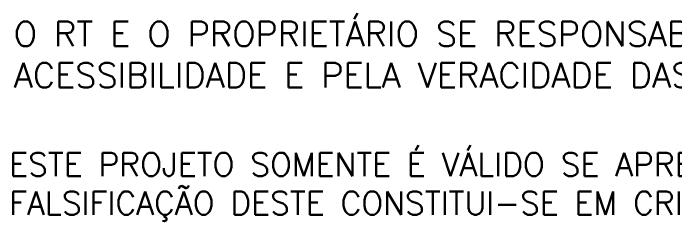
# Paper-space layout 'Layout1' of a CAD drawing. Header units: metres. Extents: x 2269 to 2509, y 667 to 906.
# Drawn here: x 2345.946 to 2350.52, y 693.714 to 695.153 of the extents above; entities that cross this region are included whole.
import ezdxf
from ezdxf.enums import TextEntityAlignment as Align

# ---------------------------------------------------------------- set-up
doc = ezdxf.new("R2010")
doc.units = ezdxf.units.M
doc.header["$LTSCALE"] = 10
doc.header["$MEASUREMENT"] = 0
doc.layers.add('P02 - SELO PADRÃO', color=2, linetype='Continuous')
doc.styles.add('LEGENDA', font='romans.shx', dxfattribs={"height": 2.2})
doc.styles.get("Standard").update_dxf_attribs({"font": 'romans.shx', "height": 0.625})

# ---------------------------------------------------------------- blocks, each defined once
blk = doc.blocks.new('SELO_PADRAO_BETIM')
at = {"layer": 'P02 - SELO PADRÃO', "attachment_point": 1}
for s, insert, char_height, width in [('O RT E O PROPRIETÁRIO SE RESPONSABILIZAM PELO ATENDIMENTO À LEGISLAÇÃO URBANÍSTICA, PELAS NORMAS TÉCNICAS DE ACESSIBILIDADE E PELA VERACIDADE DAS INFORMAÇÕES PRESTADAS.', (-17.2801, 6.732), 0.171072, 17.5), ('ESTE PROJETO SOMENTE É VÁLIDO SE APRESENTADO JUNTAMENTE COM O RESPECTIVO ALVARÁ DE CONSTRUÇÃO OU  CERTIDÃO DE APROVAÇÃO. A FALSIFICAÇÃO DESTE CONSTITUI-SE EM CRIME PREVISTO NO CÓDIGO CIVIL BRASILEIRO, SUJEITO À AÇÃO PENAL.', (-17.3113, 5.8254), 0.16, 17.531245)]:
    blk.add_mtext(s, dxfattribs=dict(at, insert=insert, char_height=char_height, width=width))
at = {"layer": 'P02 - SELO PADRÃO', "style": 'LEGENDA'}
for tag, p in [('LOGRADOURO_1', (-12.3194, 4.2391)), ('LOGRADOURO_2', (-12.3194, 3.7859)), ('LOGRADOURO_3', (-12.3194, 3.3776)), ('LOGRADOURO_4', (-12.3194, 3.003)), ('LOTE', (-12.3194, 2.143)), ('QUADRA', (-9.9444, 2.143)), ('BAIRRO', (-7.5694, 2.143)), ('MATRICULA', (-12.3194, 1.343)), ('USO', (-9.9444, 1.343)), ('FOLHA', (-3.6944, 1.343))]:
    blk.add_attdef(tag, p, '', height=0.22, dxfattribs=at)
blk.add_attdef('PA/ANO', (-0.2825, 2.5), '', height=0.22, rotation=90, dxfattribs=at)
blk.add_attdef('RESPONSAVEL', text='', height=0.22, dxfattribs=at).set_placement((-6.75, 0.1485), align=Align.CENTER)

psp = doc.layouts.get("Layout1")

# ---------------------------------------------------------------- block references
at = {"layer": 'P02 - SELO PADRÃO'}
psp.add_blockref('SELO_PADRAO_BETIM', (2363.2304, 688.3642), dxfattribs=at)

doc.saveas('drawing.dxf')
